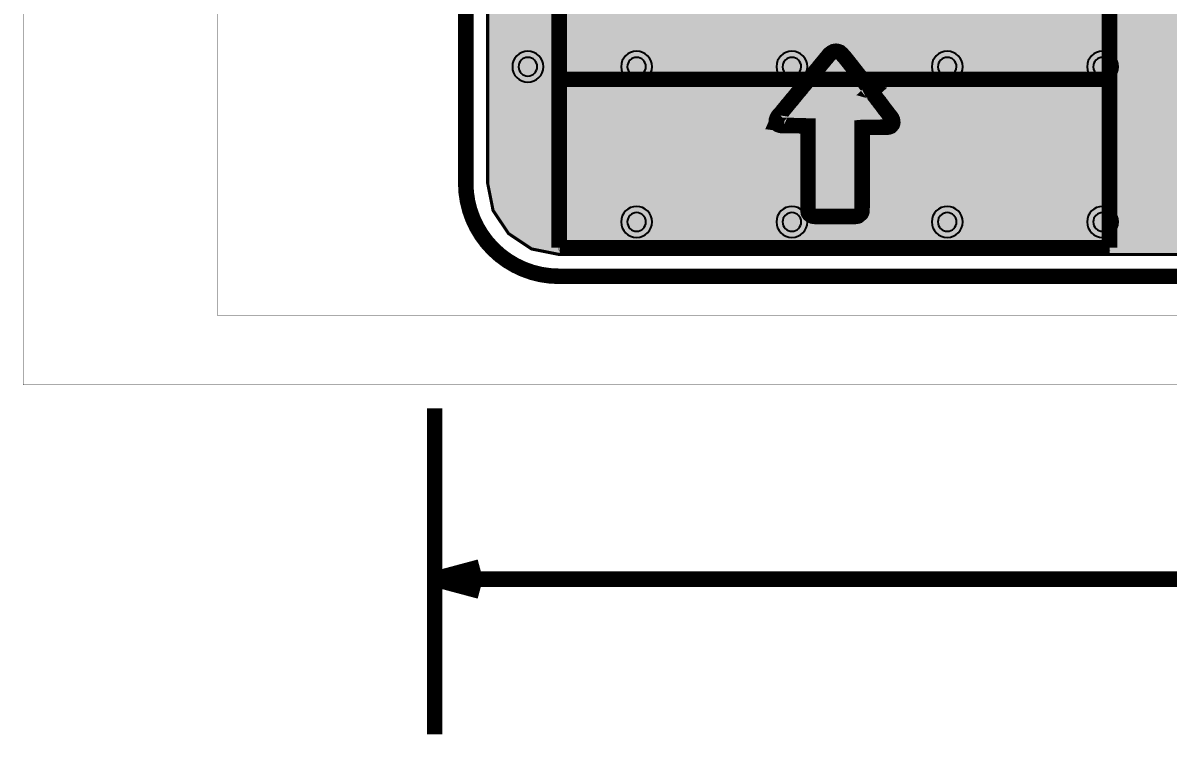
# Model space of a CAD drawing. Header units: millimetres. Extents: x -6.9 to 44.7, y -29.1 to 3.4.
# Drawn here: x -6.86 to 11.87, y -29.08 to -17.32 of the extents above; entities that cross this region are included whole.
import ezdxf

# ---------------------------------------------------------------- set-up
doc = ezdxf.new("R2010")
doc.units = ezdxf.units.MM
doc.header["$MEASUREMENT"] = 0
for name, color, linetype, true_color in [('Board-Outline-Layer', 7, 'Continuous', 0xff00ff), ('Bottom-Layer', 7, 'Continuous', 0x0000ff), ('Bottom-Silkscreen-Layer', 7, 'Continuous', 0x66cc33), ('Document-Layer', 7, 'Continuous', 0xffffff), ('Hole-Layer', 7, 'Continuous', 0x222222), ('Multi-Layer', 7, 'Continuous', 0xc0c0c0), ('Top-Layer', 7, 'Continuous', 0xff0000), ('Top-Silkscreen-Layer', 7, 'Continuous', 0xffcc00)]:
    doc.layers.add(name, color=color, linetype=linetype, true_color=true_color)

msp = doc.modelspace()

# ---------------------------------------------------------------- hatches: boundary and pattern name
at = {"layer": 'Bottom-Layer'}
msp.add_hatch(color=256, dxfattribs=at).paths.add_polyline_path([(33.85706883413767, -21.104902209804422), (27.14205568331708, -21.104902209804422), (27.637743444729164, -20.797318049069982), (28.030156980905986, -20.365663106582765), (28.289247742603678, -19.8429907905459), (28.395176196284865, -19.269324044560786), (28.339831010246325, -18.68859064348005), (28.127450169151615, -18.145259481954835), (27.77429645594207, -17.680935427446837), (27.30741215067107, -17.331173482346966), (30.522692298086326, -17.331173482346966), (30.310368301304724, -17.49529784188914), (30.170637767562567, -17.724412797630958), (30.121920243840492, -17.988315976631956), (30.121920243840492, -18.750317500635006), (30.220946424939623, -19.119888239776483), (30.491490982981972, -19.39043279781883), (30.86106172212345, -19.48945897891796), (33.90906781813564, -19.48945897891796), (34.27863855727712, -19.39043279781883), (34.549183115319465, -19.119888239776483), (34.6482092964186, -18.750317500635006), (34.6482092964186, -17.988315976631956), (34.549183115319465, -17.61874523749048), (34.27863855727712, -17.348200679448134), (33.90906781813564, -17.249174498349), (31.343120372601476, -17.249174498349), (31.355985355900508, -17.23802487939134), (31.368305959226074, -17.22627649516714), (31.772128809485924, -16.82245364490729), (33.90906781813564, -16.82245364490729), (34.27863855727712, -16.72342746380816), (34.549183115319465, -16.452882905765815), (34.6482092964186, -16.083312166624335), (34.6482092964186, -15.321310642621288), (34.549183115319465, -14.95173990347981), (34.27863855727712, -14.681195345437464), (33.90906781813564, -14.582169164338332), (32.48920497840996, -14.582169164338332), (32.48920497840996, -12.909024638049276), (32.46194313965987, -12.771970119473005), (32.38430799123014, -12.655780908947667), (28.010982981965963, -8.282455899683496), (28.010982981965963, -7.288561775299467), (28.283785881731113, -7.251484415515106), (28.51274960051607, -7.098606136452922), (28.47698971592438, -7.407024578447603), (28.597148683825353, -7.69331556178695), (28.8423140744664, -7.8838270730933795), (29.14941395864949, -7.9295475919352745), (29.439442967381574, -7.818714930673695), (29.63778743249238, -7.579842207516894), (29.693420706103186, -7.274382482551747), (29.592030417756398, -6.98091917285632), (29.568199136398277, -6.912929700445635), (29.568199136398277, -5.697093159600086), (29.592030417756398, -5.629103687189402), (29.693869122500146, -5.329343676585684), (29.632331511160267, -5.018795277569352), (29.423877321624925, -4.780522248029314), (29.124262720679514, -4.678256532164476), (28.81362695474019, -4.739351594651651), (28.575057150114304, -4.9474660681074685), (28.329770719149618, -4.7361098363670715), (28.010982981965963, -4.679441780707648), (28.010982981965963, -3.4525857251714513), (27.98372114321588, -3.315531206595181), (27.906085994786142, -3.1993419960698426), (25.932502047618247, -1.2257580489019486), (25.816312837092912, -1.148122900472209), (25.679258318516638, -1.1208610617221235), (8.255016510033022, -1.1208610617221235), (8.075946151892305, -1.1688428195742806), (7.944857551603745, -1.29993141986284), (7.8968757937515885, -1.4790017780035565), (7.8968757937515885, -3.2570053340106684), (7.924137632501674, -3.3940598525869388), (8.001772780931413, -3.510249063112277), (8.340113017306493, -3.8488773177546367), (7.305003810007622, -3.8488773177546367), (6.82473630043652, -3.9249442184641143), (6.391480720922738, -4.145698962361843), (6.04764714625821, -4.48953253702637), (5.826892402360481, -4.9227881165401515), (5.750825501651003, -5.403055626111254), (5.750825501651003, -6.08020829660275), (5.745516950541953, -6.329683021845352), (5.720868864337282, -6.474052959414022), (5.712603590024323, -6.486668495327823), (5.703707886772856, -6.487879095758192), (5.012966725933455, -6.487879095758191), (4.5755508623966135, -6.587716412205208), (4.224770575186761, -6.867454356599592), (4.030102202223709, -7.271687398293293), (4.030102202223709, -7.720352225785957), (4.224770575186761, -8.124585267479656), (4.575550862396614, -8.40432321187404), (5.012966725933455, -8.504160528321057), (7.712966725933455, -8.504160528321057), (8.150382589470295, -8.40432321187404), (8.501162876680148, -8.124585267479656), (8.6958312496432, -7.720352225785957), (8.6958312496432, -7.271687398293292), (8.501162876680148, -6.867454356599591), (8.150382589470295, -6.587716412205207), (7.712966725933455, -6.487879095758192), (7.022225565094046, -6.487879095758192), (7.013329861842582, -6.486668495327824), (7.005064587529623, -6.474052959414022), (6.980416501324953, -6.329683021845353), (6.975107950215901, -6.0802082966027475), (6.975107950215901, -5.403055626111255), (7.071732210463529, -5.169784026567162), (7.305003810007621, -5.073159766319534), (9.563354159646456, -5.073159766319534), (9.779776336938523, -5.289766176918206), (9.702141188508785, -5.405955387443543), (9.674879349758701, -5.543009906019813), (9.674879349758701, -7.575013970027941), (9.702141188508786, -7.712068488604212), (9.779776336938525, -7.828257699129549), (10.182880365760735, -8.231361727951757), (10.182880365760735, -8.410394259479164), (10.161940188411952, -8.527444850724692), (10.15492760985522, -8.646146812293624), (10.15492760985522, -11.346146812293625), (10.161940188411952, -11.464848773862558), (10.182880365760735, -11.581899365108088), (10.182880365760735, -14.179027178054357), (10.21014220451082, -14.316081696630627), (10.287777352940557, -14.432270907155964), (12.06578090894767, -16.210274463163078), (12.181970119473009, -16.287909611592816), (12.319024638049278, -16.3151714503429), (22.2250444500889, -16.3151714503429), (22.362098968665176, -16.287909611592816), (22.478288179190514, -16.210274463163078), (23.181303479623363, -15.50725916273023), (23.527474782312176, -15.416665634478994), (23.816266991536345, -15.205381896208154), (24.007401123044147, -14.902876521150064), (24.074218948437903, -14.551341122682247), (24.074218948437903, -13.751341122682248), (24.001762511720486, -13.385831903743158), (23.795351790703585, -13.075603699673104), (23.795351790703585, -11.942222504445011), (23.7680899519535, -11.80516798586874), (23.69045480352376, -11.688978775343402), (23.13325388912193, -11.131777860941572), (23.017064678596594, -11.054142712511833), (22.880010160020323, -11.026880873761748), (20.96409956819914, -11.026880873761748), (20.827045049622864, -11.054142712511833), (20.710855839097526, -11.131777860941572), (20.377142423761693, -11.46549127627741), (20.1405160336992, -11.314987799841619), (19.861605029025775, -11.28579882306401), (19.59894558890914, -11.38405035440516), (19.53095611649848, -11.407881635763273), (17.807118559650878, -11.407881635763273), (17.73912908724023, -11.384050354405167), (17.49579820735653, -11.288577636598708), (17.234823724652053, -11.303317932642438), (17.003791086488846, -11.425583533093574), (15.21717043434087, -9.638960965173144), (15.21717043434087, -8.908694671588348), (15.306055372110746, -8.591016002032003), (15.21717043434087, -8.27333733247566), (15.21717043434087, -6.790152400304802), (18.923037846075694, -6.790152400304802), (19.3232451567882, -6.730582739039529), (19.688754159825216, -6.5570384945660045), (19.98787491973063, -6.284566097643662), (20.19467341710622, -5.9367891323710955), (20.24279271691578, -5.85893981443827), (21.612903225806456, -7.229050323328949), (21.612903225806456, -8.083014986029971), (21.640165064556538, -8.22006950460624), (21.717800212986276, -8.33625871513158), (24.660909321818647, -11.279367823963948), (24.660909321818647, -16.211031242062486), (24.688171160568732, -16.348085760638757), (24.76580630899847, -16.464274971164095), (25.516917236107428, -17.21538589827305), (24.982000251405598, -17.52298649304219), (24.559062383113517, -17.972294701279452), (24.2843379944775, -18.524816933151975), (24.181363552758462, -19.13321694200921), (24.258961189068483, -19.745371263454324), (24.51048287978066, -20.308834789803733), (24.914380002771395, -20.775333900697465), (25.43604947289324, -21.104902209804422), (1.905003810007621, -21.104902209804422), (1.4588476112380588, -21.01615622408606), (1.0806146493151505, -20.763429038772227), (0.8278874640013194, -20.38519607684932), (0.7391414782829567, -19.939039878079758), (0.7391414782829567, -1.733002286004571), (0.8278874640013194, -1.28684608723501), (1.0806146493151507, -0.9086131253121009), (1.4588476112380593, -0.6558859399982702), (1.9050038100076203, -0.5671399542799077), (33.85706883413767, -0.5671399542799075), (34.30322503290723, -0.6558859399982702), (34.68145799483014, -0.9086131253121016), (34.93418518014396, -1.2868460872350105), (35.022931165862325, -1.7330022860045715), (35.02293116586233, -19.939039878079758), (34.93418518014397, -20.38519607684932), (34.68145799483015, -20.763429038772227), (34.30322503290723, -21.01615622408606)])
at = {"layer": 'Bottom-Silkscreen-Layer'}
msp.add_hatch(color=256, dxfattribs=at).paths.add_polyline_path([(6.434411897324971, -17.781182407939465), (6.451401771559163, -17.78346561533988), (6.468577795719749, -17.78667105771705), (6.476703387744796, -17.789722720403237), (6.484981002209732, -17.793257437450148), (6.494214629510924, -17.79690870798043), (6.50089401389355, -17.79910313383014), (6.515418288031269, -17.813824326265486), (6.523551562434233, -17.82047186333967), (6.531673904222472, -17.82712205942868), (6.536804993979234, -17.833688644273604), (6.549732072200903, -17.848380292099733), (6.558537406933356, -17.8576939347098), (6.566930700281121, -17.86552739239802), (6.570936469411433, -17.871536913636128), (6.577102020902003, -17.879147161801697), (6.581501659638476, -17.883538820238993), (6.587808891906354, -17.89202417972962), (6.602674884123236, -17.9103247015718), (6.608584405595999, -17.918062877895284), (6.624993964821566, -17.937861459147893), (6.630534141202282, -17.944765886599228), (6.633858247030711, -17.949691859294248), (6.639767768503473, -17.956771486278253), (6.645677289976236, -17.963646369120372), (6.650320548735422, -17.969371818940843), (6.657015445611915, -17.978924477439488), (6.661103209352661, -17.984615655513263), (6.663953223820938, -17.98861377975577), (6.676688094856705, -18.00438705572539), (6.696813708922382, -18.027284127869798), (6.707712343898525, -18.04207844321296), (6.717330237833483, -18.054853236792987), (6.723609104398293, -18.064137925686023), (6.728410590594913, -18.07177624123035), (6.734689457159724, -18.078959569792712), (6.746877845197297, -18.09285942209178), (6.757958197958726, -18.10591385539806), (6.769276408959434, -18.122790622521997), (6.773507035381786, -18.12754538420659), (6.775686762377013, -18.130591876586166), (6.778624090025051, -18.134374029735284), (6.782450800654738, -18.13948938337539), (6.785422994479465, -18.14383214548443), (6.787505805322539, -18.146565169560198), (6.790091220966873, -18.150899216009517), (6.800802228636256, -18.16383295958714), (6.805975571471548, -18.16836111411903), (6.812041399787265, -18.17511412544812), (6.824441644169637, -18.191806091041396), (6.8323224342676765, -18.20185628075928), (6.838599971190155, -18.20882688813527), (6.840691498577403, -18.212121407509237), (6.850980714151667, -18.22761548692174), (6.864511745467851, -18.245047840422032), (6.871529302216757, -18.25320747059602), (6.876148627413979, -18.25917341353553), (6.885012909623123, -18.27078547901976), (6.893877191832267, -18.282208606728034), (6.8972142986079366, -18.285167203895185), (6.903206257905244, -18.29310613583831), (6.908733581076756, -18.30212374146401), (6.911605756250554, -18.306772881170648), (6.918253967907413, -18.31592978962881), (6.924902179564271, -18.3238436086541), (6.929703665760891, -18.329789461259345), (6.948404937413596, -18.351536214043826), (6.958881928032656, -18.36779933963429), (6.961736670118111, -18.370686734293223), (6.965505762913439, -18.375095085434726), (6.970979752653658, -18.382852170308116), (6.976969052666305, -18.39182191366688), (6.98119805397025, -18.39741352640759), (6.983997394291897, -18.40077141896833), (6.989537570672613, -18.408717589340714), (7.0077527841841825, -18.431114471251053), (7.016986411485375, -18.437676033512407), (7.020931903496664, -18.438783956358108), (7.0194545231284735, -18.440170041699595), (7.027587945269474, -18.456543516405493), (7.029796185705808, -18.45980169591012), (7.042054453834797, -18.47635376777874), (7.047524750124096, -18.48360563983449), (7.052570004081467, -18.489250728317888), (7.0586079099082255, -18.497794881580855), (7.062921269631195, -18.504489394583697), (7.068283273939507, -18.51071754593002), (7.078351621148725, -18.524112185411454), (7.095128161657751, -18.54653063488652), (7.102837280157008, -18.55740526692465), (7.107520871400245, -18.56476837443411), (7.1193905884924, -18.578268045001316), (7.13026144871762, -18.590959375060297), (7.13395150166325, -18.596756470558123), (7.137670511264096, -18.601814950825485), (7.146154811242542, -18.61005154470649), (7.148388905835319, -18.61491251926122), (7.153741307171237, -18.624658104058067), (7.160163184155689, -18.632797939343885), (7.172134249541101, -18.64772092146019), (7.177472468025484, -18.653751271647796), (7.1836569299847675, -18.661522685656653), (7.18998720938639, -18.669988102536056), (7.19605288996407, -18.678456030707242), (7.201172308415925, -18.685025274566996), (7.210036590625069, -18.697828874141013), (7.218900872834213, -18.710155032830052), (7.228291693406581, -18.722321059737133), (7.231177017265656, -18.72713491064016), (7.235775806875761, -18.731400856765234), (7.240963037086515, -18.737445831534405), (7.248358507733604, -18.74769160656532), (7.2551312625555, -18.756406084500433), (7.257233131605325, -18.759251821260367), (7.260237680060114, -18.76361157151971), (7.265594070323026, -18.770297221139785), (7.271723573732612, -18.777549979533813), (7.286116656493636, -18.797053705586414), (7.289815130507366, -18.802630693745563), (7.294858759346331, -18.809808408832172), (7.3016214679817235, -18.819041099212985), (7.305184613953726, -18.824249961541266), (7.313453216398416, -18.83203023893289), (7.320705528887826, -18.84022428857662), (7.330982038990924, -18.853220371279694), (7.338503530183419, -18.86396604109859), (7.343000823762229, -18.87223114552749), (7.3459555844986095, -18.878168873365194), (7.348910345234991, -18.882182360804492), (7.352743408600262, -18.891924695694325), (7.359272986613554, -18.906236252122852), (7.364263577497303, -18.947167944626475), (7.362837314489851, -18.958914142636555), (7.357540167179703, -18.974641919907977), (7.3548198667077544, -18.97926520808155), (7.331644791824094, -19.00507729909451), (7.327951340903618, -19.00931901864002), (7.321443037167628, -19.01210758658112), (7.306796140459348, -19.016846985068916), (7.294357631925441, -19.021260654240084), (7.280195611454002, -19.023037319315442), (7.069685455646956, -19.026587547282194), (6.875059059392439, -19.02754626985134), (6.864366518977658, -19.02845136895475), (6.864334607561706, -19.045637024968066), (6.863946795215055, -19.728738230157177), (6.861967844211865, -20.395707783266854), (6.859371495952805, -20.405238726477723), (6.853962510948786, -20.421488261547946), (6.847442535907887, -20.43369254872396), (6.797036090601663, -20.475793616860454), (6.7899451080484585, -20.47799188350936), (6.742815049184771, -20.484848153247675), (6.709204645808434, -20.484987603803184), (6.6897013043538385, -20.48406832328735), (6.678620951592409, -20.484301430254085), (6.664517139907477, -20.48476808735669), (6.653008790053382, -20.484833971835247), (6.6439249691215245, -20.48450986747212), (6.634011303636854, -20.483887658001976), (6.6231472393613275, -20.484913890003185), (6.6116975415078505, -20.484876368349475), (6.60061718874642, -20.48468536245088), (6.577717793039465, -20.48466630617793), (6.553341016964319, -20.48468536245088), (6.5304416212573635, -20.48466630617793), (6.506064845182218, -20.48468536245088), (6.483165449475263, -20.48466630617793), (6.458788673400117, -20.48468536245088), (6.435889277693161, -20.48466630617793), (6.411512501618016, -20.48468536245088), (6.38861310591106, -20.48466630617793), (6.364236329835913, -20.48468536245088), (6.341336934128958, -20.48466630617793), (6.316960158053813, -20.48468536245088), (6.294060762346858, -20.48466630617793), (6.269683986271712, -20.48468536245088), (6.246784590564756, -20.48466630617793), (6.2224078144896104, -20.48468536245088), (6.1995084187826555, -20.48466630617793), (6.175131642707509, -20.48468536245088), (6.152232247000554, -20.48466630617793), (6.127855470925408, -20.48468536245088), (6.104956075218452, -20.484689646419216), (6.086488820616069, -20.4833688546641), (6.065066805277305, -20.48078119006569), (6.052509072147684, -20.478046245590324), (6.027689525176191, -20.467003947894877), (6.019827202332754, -20.46182477789886), (6.014729649110349, -20.458022829861562), (6.01040373165425, -20.455134105695215), (6.004494210181487, -20.449942083794188), (5.998577597282957, -20.444201566223015), (5.993236424037838, -20.436748199932392), (5.986353308902437, -20.426407586705885), (5.983434153032929, -20.420965617410868), (5.977541769172437, -20.372387484595386), (5.977587124749741, -19.80365375713753), (5.978018372079216, -19.251169564749894), (5.978150006670022, -19.223840801222696), (5.978040828260813, -19.136684204027855), (5.978179258801312, -19.04214145452837), (5.977906091171233, -19.00415092787246), (5.757544763069093, -18.997784212308897), (5.538892468576875, -18.99603487599707), (5.52641200244051, -18.99293283975216), (5.511342131732818, -18.989112721780195), (5.503961730365485, -18.98674531224351), (5.4977527438920895, -18.983790851321654), (5.492133527661677, -18.980836390399794), (5.471927248627896, -18.957572374208894), (5.467464378011666, -18.953376153361578), (5.4630377032144555, -18.95277447739484), (5.463685829981981, -18.9512917811812), (5.462822892108921, -18.931472518702144), (5.4614978296566905, -18.919865918970622), (5.4629418212285605, -18.90224713898616), (5.467010969976668, -18.889671180626173), (5.471862687105806, -18.88036536733755), (5.475208953639759, -18.87415966989423), (5.4787099018982595, -18.864783244989574), (5.48850138802648, -18.84707006997866), (5.500556073140731, -18.831333577047516), (5.509621131341913, -18.82203411584987), (5.520852767853046, -18.810371381360834), (5.531817146255572, -18.797775480389628), (5.537933944193993, -18.790234366609628), (5.559846449814996, -18.765160743104087), (5.5612800997242875, -18.762482672001468), (5.565844909585924, -18.75546582731205), (5.572862466334829, -18.746449255747677), (5.598677176722335, -18.715837052074974), (5.6148487299705865, -18.696838834286098), (5.623619641740461, -18.686867528674824), (5.624807455556487, -18.684552265373405), (5.639581259238393, -18.664815432354068), (5.66579397589709, -18.635104191539483), (5.681662961645936, -18.61596046655021), (5.691276718915864, -18.603260716277596), (5.699589347295524, -18.59408637649999), (5.703581376788413, -18.588114672361684), (5.708710693688734, -18.58231270200334), (5.714883041128998, -18.57401879158045), (5.721001020971713, -18.567211861339533), (5.726149839292894, -18.56347978630304), (5.729871360440366, -18.558257481177563), (5.7326562224344055, -18.554676822263314), (5.734648617598948, -18.551405052238447), (5.743696094973747, -18.540889239479277), (5.75352274275473, -18.52982389698864), (5.756294308325456, -18.52646378858221), (5.764789245442552, -18.515774401243874), (5.78584191568927, -18.48984487040927), (5.791382092069984, -18.482665973538293), (5.80948000158032, -18.460098766955813), (5.828957488878473, -18.436512862247472), (5.852670330216153, -18.41027134033952), (5.869184192495715, -18.390316615827192), (5.874484737780708, -18.383151309476453), (5.876697558096184, -18.379606251816316), (5.89077566336271, -18.359123269691157), (5.896315839743425, -18.35478080302821), (5.912157937169571, -18.338059883717904), (5.927647236163793, -18.319304374893758), (5.9342954478206495, -18.311505927567463), (5.941705544533384, -18.299692220125323), (5.95243546267148, -18.285803594777754), (5.980856124290437, -18.256655178768785), (5.987033051609842, -18.24787629358557), (6.004494210181487, -18.224803874185454), (6.009647460643773, -18.217969024288823), (6.017882969768215, -18.207356896103597), (6.0262078604049325, -18.19988270086348), (6.033354540198018, -18.19284872030072), (6.0398399445383015, -18.183870556728326), (6.046784961911129, -18.174641854869762), (6.053783608191322, -18.16471043448093), (6.061633521039667, -18.155473755577876), (6.069176729723575, -18.14693979520509), (6.08410802215273, -18.1299516449044), (6.1138304036141005, -18.093759498611625), (6.120607442839065, -18.08489611584605), (6.125733509502576, -18.07714065592617), (6.130618615428035, -18.07233965692815), (6.1353259924952015, -18.068277273160593), (6.155494450591555, -18.044270800940026), (6.164918216746133, -18.031730887003288), (6.167934879719942, -18.027006703989237), (6.169960811418842, -18.02452702493752), (6.172915572155223, -18.020979455985596), (6.175870332891605, -18.01619234295391), (6.178218924462916, -18.013250438490967), (6.186162798702679, -18.00492624484363), (6.189897764011501, -18.00083490735904), (6.195651274117383, -17.99347194757263), (6.20055972265266, -17.986484056600247), (6.206206270419885, -17.979641525105222), (6.211578320914699, -17.974024208554493), (6.2197347901894435, -17.96553205380375), (6.230228918420774, -17.95268398959286), (6.2413120782049045, -17.939019607829263), (6.243623292052902, -17.936434454522633), (6.245897128177584, -17.9328080014641), (6.2554934523591665, -17.919882234930967), (6.300286000004302, -17.868410059919476), (6.302605339444325, -17.86552739239802), (6.307240177135412, -17.8595107804537), (6.3145297196101025, -17.849346105375087), (6.3385578339183555, -17.82523194305392), (6.353317897962837, -17.813824326265486), (6.360847957961468, -17.807863405909544), (6.371220793264572, -17.801037714841772), (6.376819030693757, -17.79828341864737), (6.386824441499292, -17.793058306784015), (6.398311369338048, -17.787001366448113), (6.411607792651763, -17.78427055821804), (6.426085824783959, -17.782054712526644)])
at = {"layer": 'Document-Layer'}
msp.add_hatch(color=256, dxfattribs=at).paths.add_polyline_path([(1.9050038100076194, -21.037040894081787), (1.9050038100076194, -18.243035306070613), (10.922021844043691, -18.243035306070613), (10.922021844043691, -21.037040894081787)])
msp.add_hatch(color=256, dxfattribs=at).paths.add_polyline_path([(1.9050038100076194, -21.037040894081787), (1.9050038100076194, -18.243035306070613), (10.922021844043691, -18.243035306070613), (10.922021844043691, -21.037040894081787)])
at = {"layer": 'Top-Layer'}
msp.add_hatch(color=256, dxfattribs=at).paths.add_polyline_path([(1.9050038100076203, -0.5671399542799077), (6.374386303544308, -0.5671399542799077), (6.2237692249243, -0.7177570328999157), (6.146134076494561, -0.8339462434252537), (6.118872237744476, -0.9710007620015241), (6.118872237744476, -2.423724956188324), (6.045722396974021, -2.399175391036844), (5.969011938023876, -2.3908636017272036), (4.953009906019813, -2.3908636017272036), (4.815955387443542, -2.4181254404772887), (4.699766176918204, -2.495760588907028), (4.473152146304293, -2.7223746195209397), (4.473152146304293, -2.3544018288036574), (4.425170388452136, -2.1753314706629414), (4.294081788163576, -2.044242870374382), (4.11501143002286, -1.996261112522225), (3.251003302006604, -1.996261112522225), (3.071932943865888, -2.044242870374382), (2.9408443435773286, -2.1753314706629414), (2.8928625857251715, -2.3544018288036574), (2.8928625857251715, -3.153972608566716), (2.771046766963144, -3.1857720054122862), (2.6677621129100757, -3.257762112910076), (2.159761096908044, -3.7657631289121083), (2.082125948478305, -3.881952339437446), (2.0548641097282196, -4.019006858013716), (2.0548641097282196, -8.337015494030988), (2.082125948478305, -8.474070012607259), (2.159761096908044, -8.590259223132595), (3.175763128912108, -9.606261255136658), (3.291952339437446, -9.683896403566397), (3.4290068580137163, -9.711158242316483), (7.747015494030989, -9.711158242316483), (7.88407001260726, -9.683896403566397), (8.000259223132598, -9.606261255136658), (8.38125998513412, -9.225260493135135), (8.458895133563859, -9.109071282609799), (8.486156972313944, -8.972016764033528), (8.486156972313944, -8.142954543466617), (8.658204825085425, -7.846551750293485), (8.721015439841093, -7.509639438084317), (8.66733005492064, -7.171153162306326), (12.79355031435807, -7.171153162306326), (12.793491719330433, -7.174893115793682), (12.793472186944378, -7.178633477266955), (12.793472186944378, -7.985110490220982), (12.841453944796534, -8.164180848361696), (12.972542545085092, -8.295269448650258), (13.151612903225809, -8.343251206502414), (13.976003593323224, -8.343251206502414), (13.907059507030272, -8.398475187549211), (13.84234881099361, -8.45860422326306), (13.700678713707749, -8.60027432054864), (13.157023114046229, -8.60027432054864), (12.977952755905514, -8.648256078400797), (12.846864155616954, -8.779344678689357), (12.798882397764798, -8.958415036830072), (12.798882397764798, -9.764892049784098), (12.878413640026476, -9.989928788218103), (13.08168483458809, -10.1150190500381), (12.878413640026476, -10.240109311858097), (12.798882397764798, -10.4651460502921), (12.798882397764798, -11.271623063246127), (12.846864155616954, -11.450693421386843), (12.977952755905514, -11.581782021675401), (13.157023114046229, -11.629763779527558), (14.021031242062486, -11.62976377952756), (14.062662145425362, -11.627335925740258), (14.103728612845586, -11.620085281462307), (14.045167839780996, -11.937090470167487), (14.146059755795006, -12.243264399643774), (14.381606551458615, -12.46335383796496), (14.693914147828298, -12.543263906527814), (15.113417728425572, -12.543263906527814), (14.98484662076701, -12.674060686517777), (14.937884175768355, -12.851353822707647), (14.937884175768355, -12.911880686026517), (14.560443068010619, -12.796929007458436), (14.168681998626399, -12.8438218933361), (13.829033904320836, -13.04460747614922), (13.599094656951468, -13.365237513341954), (13.517856235712474, -13.751341122682247), (13.517856235712474, -14.551341122682246), (13.606515314141044, -14.953877224955074), (13.856084871401524, -15.281918048496307), (14.220378357701078, -15.474754771297023), (14.631977857854555, -15.49670009640767), (15.014710776865899, -15.34369271578223), (15.297746708914316, -15.044048915595596), (15.549609468309665, -15.293365773053983), (15.890733608535294, -15.389428595927827), (16.235686110244963, -15.308178878713509), (16.49807515803504, -15.069965250675597), (16.52158560739811, -15.093475700038665), (16.577561380316556, -15.17057472176496), (16.634258369595784, -15.27840806943363), (16.711187252934124, -15.372877780828754), (16.712184261753848, -15.37387873037108), (16.713185211296167, -15.374875739190808), (16.923596361823314, -15.511714361944227), (17.171235810100665, -15.55260891659514), (17.414470240696573, -15.49068418231318), (17.61240691280063, -15.336350988282932), (17.731768576109932, -15.115555937896282), (17.752488065180636, -14.865419247832916), (17.99312432638672, -15.03666735992812), (18.28222003248127, -15.0971272542475), (18.78882143764288, -15.097127254254511), (19.11412064179264, -15.022051912629006), (19.373618537912602, -14.812012104378367), (19.51482406815697, -14.509494538989081), (19.696101092202184, -14.50949453898908), (19.746507594104102, -14.505929565285435), (19.795910591821183, -14.495305616487505), (19.84531358953827, -14.505929565285435), (19.895720091440186, -14.509494538989081), (20.0128806188712, -14.509494538989081), (19.85541966604855, -14.783862544738286), (19.85595686473384, -15.10020328770413), (20.014348750840167, -15.37403492330946), (20.288295244463622, -15.532228073837619), (20.604636293946704, -15.532535733636431), (20.87888997285388, -15.37487573919113), (20.879890922396086, -15.373878730371523), (20.880887931215696, -15.372877780829313), (20.95781681455437, -15.27840806943396), (21.014513803833818, -15.17057472176496), (21.070489576752266, -15.093475700038665), (21.094000026115335, -15.069965250675596), (21.356389073905408, -15.308178878713509), (21.70134157561508, -15.389428595927827), (22.04246571584071, -15.293365773053981), (22.29432847523606, -15.044048915595592), (22.577364407284474, -15.343692715782227), (22.96009732629582, -15.496700096407668), (23.371696826449295, -15.474754771297023), (23.735990312748847, -15.281918048496307), (23.98555987000933, -14.953877224955075), (24.074218948437903, -14.551341122682247), (24.074218948437903, -13.751341122682248), (23.992980527198906, -13.365237513341954), (23.76304127982954, -13.04460747614922), (23.423393185523974, -12.8438218933361), (23.03163211613975, -12.796929007458438), (22.654191008382018, -12.91188068602652), (22.654191008382014, -12.851353822707647), (22.60722856338336, -12.674060686517775), (22.478657455724797, -12.543263906527814), (22.978409956819917, -12.543263906527814), (23.227246529554137, -12.493767234754607), (23.43819998979872, -12.352812639024018), (24.161248849295184, -11.629763779527558), (24.435052070104142, -11.629763779527558), (24.61412242824486, -11.581782021675401), (24.74521102853342, -11.450693421386843), (24.793192786385575, -11.271623063246127), (24.793192786385575, -10.4651460502921), (24.713661544123894, -10.240109311858097), (24.510390349562282, -10.1150190500381), (24.713661544123894, -9.989928788218103), (24.793192786385575, -9.764892049784098), (24.793192786385575, -8.958415036830072), (24.74521102853342, -8.779344678689357), (24.61412242824486, -8.648256078400797), (24.435052070104142, -8.60027432054864), (23.92776172317313, -8.60027432054864), (23.86579479736973, -8.538307394745244), (23.739077744367584, -8.425387514887225), (23.600238169236295, -8.327757175514352), (24.435052070104142, -8.32775717551435), (24.657461788424033, -8.250327502577216), (24.78370197915513, -8.051518923037847), (26.53441706883414, -8.051518923037847), (26.740665481330968, -8.106783018606572), (26.891649798259067, -8.257767335534671), (26.94691389382779, -8.464015748031496), (26.94691389382779, -9.87752856769955), (26.946354222741903, -9.889013013823202), (26.944680514010184, -9.90038862077724), (26.882143764287534, -9.90038862077724), (26.703073406146817, -9.9483703786294), (26.571984805858257, -10.079458978917959), (26.524003048006097, -10.258529337058675), (26.524003048006097, -11.759672339344679), (26.558511141973632, -11.913056492479244), (26.655385475991867, -12.03688246063861), (26.46552596526203, -12.092016359508513), (26.333847608866208, -12.239485648094515), (26.052853403230912, -12.224703087525677), (25.794932519050413, -12.337189020873518), (25.614582669516267, -12.553175593304758), (25.549911099822204, -12.827025654051308), (25.614582669516267, -13.100875714797859), (25.794932519050413, -13.316862287229096), (26.052853403230912, -13.429348220576937), (26.333847608866208, -13.4145656600081), (26.343889860773867, -13.433872286572937), (26.35508618598047, -13.452533341059727), (26.281290091454615, -13.566831740133301), (26.25544831089663, -13.700406400812803), (26.25544831089663, -14.500406400812803), (26.303430068748785, -14.67947675895352), (26.434518669037345, -14.810565359242078), (26.61358902717806, -14.858547117094236), (27.38904975287121, -14.858547117094236), (27.305811389008632, -14.941785480956813), (27.228176240578893, -15.05797469148215), (27.200914401828808, -15.19502921005842), (27.200914401828808, -16.719032258064516), (27.228176240578893, -16.85608677664079), (27.305811389008632, -16.972275987166125), (27.559811897009645, -17.22627649516714), (27.676001107534983, -17.30391164359688), (27.813055626111257, -17.331173482346966), (28.510056866142147, -17.331173482346966), (28.453527504649884, -17.435150736426053), (28.433972567945137, -17.551874523749046), (28.433972567945137, -18.151874523749047), (28.481954325797293, -18.330944881889764), (28.613042926085853, -18.46203348217832), (28.79211328422657, -18.51001524003048), (30.492113284226573, -18.51001524003048), (30.67118364236729, -18.46203348217832), (30.802272242655846, -18.330944881889764), (30.850254000508002, -18.151874523749047), (30.850254000508002, -17.551874523749046), (30.823887543935605, -17.417001942202244), (30.748670391461975, -17.301988102778278), (30.80808426333078, -17.26943537459919), (30.86030494322404, -17.22627649516714), (31.368305959226074, -16.71827547916511), (31.445941107655813, -16.602086268639773), (31.473202946405895, -16.4650317500635), (31.473202946405895, -15.972617475234951), (34.404514859029725, -15.972617475234951), (34.583585217170445, -15.924635717382795), (34.714673817459, -15.793547117094239), (34.76265557531116, -15.614476758953522), (34.76265557531116, -13.81447421894844), (34.714673817459, -13.635403860807724), (34.583585217170445, -13.504315260519164), (34.404514859029725, -13.456333502667007), (30.904507239014485, -13.456333502667007), (30.72543688087377, -13.504315260519164), (30.59434828058521, -13.635403860807724), (30.54636652273305, -13.814474218948439), (30.54636652273305, -14.582887985775972), (29.35934092230055, -14.582887985775972), (29.36782116207753, -14.538575467856498), (29.370662941325882, -14.493548387096777), (29.370662941325882, -13.693548387096774), (29.345521710273776, -13.561729892584134), (29.273627811246314, -13.448418532707807), (29.313990985176204, -13.357521834083695), (29.327800355600715, -13.259029718059438), (29.32780035560071, -12.39502159004318), (29.279818597748555, -12.215951231902464), (29.148729997459995, -12.084862631613905), (28.96965963931928, -12.03688087376175), (28.20872619215751, -12.036880873761747), (28.305599122940265, -11.913055360076648), (28.340106680213363, -11.759672339344679), (28.340106680213363, -10.258529337058675), (28.292124922361207, -10.079458978917957), (28.16103632207265, -9.948370378629397), (27.981965963931934, -9.90038862077724), (27.919429214209284, -9.90038862077724), (27.917755505477565, -9.8890130138232), (27.91719583439167, -9.877528567699548), (27.91719583439167, -8.464015748031496), (27.8495178244122, -8.036713610013408), (27.653108589630996, -7.651238782453589), (27.34719403441205, -7.345324227234644), (26.961719206852234, -7.148914992453439), (26.53441706883414, -7.081236982473966), (24.78370197915513, -7.081236982473966), (24.685905805350686, -6.907528069044946), (24.510390349562282, -6.813012446024893), (24.689043488158244, -6.715379271860649), (24.78561846962215, -6.536151892303786), (27.471814195401528, -6.536151892303786), (27.46309957615046, -6.778760658182185), (27.549374417860797, -7.005678285433989), (27.717069531489784, -7.181215480166879), (27.93981005904559, -7.277763992604373), (28.18256367516, -7.2801388048305915), (28.407150423282896, -7.187966409628368), (28.475139895693548, -7.164135128270258), (28.491360551735692, -7.164135128270258), (28.47725281217511, -7.4088585051549165), (28.560290339223258, -7.639495294525274), (28.727157465312764, -7.819061220413148), (28.951095840840505, -7.918761588894596), (29.196195328906832, -7.922608725357455), (29.42315245528696, -7.829985713666976), (29.486918973837952, -7.807634637964589), (29.486918973837952, -9.87752856769955), (29.486359302752064, -9.889013013823202), (29.484685594020345, -9.90038862077724), (29.422148844297695, -9.90038862077724), (29.24307848615698, -9.9483703786294), (29.111989885868418, -10.079458978917959), (29.06400812801626, -10.258529337058675), (29.06400812801626, -11.759672339344679), (29.111989885868415, -11.938742697485397), (29.243078486156975, -12.069831297773955), (29.42214884429769, -12.117813055626112), (30.52197104394209, -12.117813055626112), (30.701041402082804, -12.069831297773954), (30.832130002371365, -11.938742697485395), (30.880111760223524, -11.759672339344679), (30.880111760223524, -10.258529337058675), (30.83213000237137, -10.079458978917957), (30.701041402082808, -9.948370378629397), (30.521971043942095, -9.90038862077724), (30.459434294219445, -9.90038862077724), (30.457760585487726, -9.8890130138232), (30.45720091440183, -9.877528567699548), (30.45720091440183, -7.78990347980696), (30.396814908029242, -7.455876874752974), (30.223301231309684, -7.164135128270258), (31.48904495808992, -7.164135128270258), (31.757984505969013, -7.236197262937253), (31.954861919181116, -7.433074676149354), (32.02692405384811, -7.702014224028449), (32.02692405384811, -9.87752856769955), (32.026364382762225, -9.889013013823202), (32.0246906740305, -9.90038862077724), (31.962153924307856, -9.90038862077724), (31.78308356616714, -9.9483703786294), (31.65199496587858, -10.079458978917959), (31.60401320802642, -10.258529337058675), (31.60401320802642, -11.759672339344679), (31.651994965878576, -11.938742697485397), (31.783083566167136, -12.069831297773955), (31.962153924307852, -12.117813055626112), (33.06197612395225, -12.117813055626112), (33.24104648209297, -12.069831297773954), (33.372135082381526, -11.938742697485395), (33.42011684023368, -11.759672339344679), (33.42011684023368, -10.258529337058675), (33.372135082381526, -10.079458978917957), (33.24104648209297, -9.948370378629397), (33.06197612395225, -9.90038862077724), (32.9994393742296, -9.90038862077724), (32.99776566549788, -9.8890130138232), (32.99720599441199, -9.877528567699548), (32.99720599441199, -7.702014224028448), (32.92637606698804, -7.245254993280154), (32.72053925942917, -6.831398638796347), (32.3990295895086, -6.4993182183554135), (32.77520828755497, -6.298926223761067), (33.032745325971234, -5.959305791211528), (33.1242062484125, -5.543009906019813), (33.1242062484125, -3.240495308348204), (33.12511129075687, -3.2259018031791404), (33.127812547076054, -3.2115319490023344), (33.33751511973465, -3.0882805404441624), (33.42011684023368, -2.859494538989079), (33.42011684023368, -1.3583515367030738), (33.372135082381526, -1.1792811785623574), (33.24104648209297, -1.048192578273798), (33.06197612395225, -1.0002108204216413), (31.962153924307856, -1.000210820421641), (31.78308356616714, -1.0481925782737975), (31.65199496587858, -1.179281178562357), (31.60401320802642, -1.358351536703073), (31.60401320802642, -2.859494538989078), (31.651994965878576, -3.0385648971297945), (31.783083566167136, -3.169653497418354), (31.962153924307852, -3.2176352552705105), (32.15169092803101, -3.2176352552705105), (32.153364636762724, -3.229010862224552), (32.15392430784862, -3.240495308348205), (32.15392430784862, -5.543009906019813), (32.131064262128525, -5.565869951739904), (30.55151247064269, -5.565869951739903), (30.481091772686618, -5.369372489821628), (30.45720091440183, -5.162009151375891), (30.45720091440183, -3.240495308348204), (30.457760585487723, -3.229010862224552), (30.45943429421944, -3.2176352552705114), (30.52197104394209, -3.2176352552705114), (30.701041402082804, -3.169653497418355), (30.832130002371365, -3.0385648971297954), (30.880111760223524, -2.859494538989079), (30.880111760223524, -1.3583515367030738), (30.83213000237137, -1.1792811785623574), (30.701041402082808, -1.048192578273798), (30.521971043942095, -1.0002108204216413), (29.84057037045939, -1.0002108204234257), (29.75084511358993, -0.9872921291161451), (29.66840915060358, -0.9495850168971579), (29.370799967574772, -0.7221794172983012), (29.029849388371627, -0.5671399542799077), (33.85706883413767, -0.5671399542799075), (34.30322503290723, -0.6558859399982702), (34.68145799483014, -0.9086131253121016), (34.93418518014396, -1.2868460872350105), (35.022931165862325, -1.7330022860045715), (35.02293116586233, -19.939039878079758), (34.95593744461345, -20.32855592838514), (34.76265557531116, -20.673306608052762), (34.76265557531116, -18.90208915417831), (34.714673817459, -18.723018796037593), (34.583585217170445, -18.591930195749033), (34.404514859029725, -18.543948437896876), (30.904507239014485, -18.543948437896876), (30.72543688087377, -18.591930195749033), (30.59434828058521, -18.723018796037593), (30.54636652273305, -18.90208915417831), (30.546366522733052, -20.70209169418339), (30.59434828058521, -20.881162052324107), (30.72543688087377, -21.012250652612668), (30.904507239014485, -21.060232410464824), (34.17669718372267, -21.060232410464824), (34.018436173484474, -21.09368075658987), (33.85706883413767, -21.104902209804422), (27.14205568331708, -21.104902209804422), (27.678095384045644, -20.762860988228297), (28.087762855344685, -20.27654491716554), (28.333787401558578, -19.69019802267841), (28.39378622046809, -19.057164927379336), (28.262300744146934, -18.435037667462957), (27.95129324813424, -17.880416088872316), (27.489058548451762, -17.443758510873366), (26.917649798010807, -17.164791132970567), (26.28905257810516, -17.068893827787655), (25.660455358199506, -17.16479113297057), (25.08904660775855, -17.44375851087337), (24.626811908076075, -17.88041608887232), (24.315804412063386, -18.43503766746296), (24.184318935742226, -19.05716492737934), (24.24431775465174, -19.690198022678413), (24.490342300865635, -20.27654491716554), (24.900009772164676, -20.762860988228297), (25.43604947289324, -21.104902209804422), (1.905003810007621, -21.104902209804422), (1.4588476112380588, -21.01615622408606), (1.0806146493151505, -20.763429038772227), (0.8278874640013194, -20.38519607684932), (0.7391414782829567, -19.939039878079758), (0.7391414782829565, -1.7330022860045715), (0.8278874640013192, -1.2868460872350105), (1.0806146493151505, -0.9086131253121014), (1.458847611238059, -0.6558859399982706)])

# ---------------------------------------------------------------- linework, layer by layer
at = {"layer": 'Board-Outline-Layer', "const_width": 0.25400050800101603}
msp.add_lwpolyline([(0.38100076200152405, -19.939039878079758), (0.38100076200152405, -1.733002286004571, -0.414), (1.9050038100076203, -0.20899923799847503), (33.85706883413767, -0.20899923799847503, -0.414), (35.381071882143765, -1.733002286004571), (35.381071882143765, -19.939039878079758, -0.414), (33.85706883413767, -21.463042926085855), (1.9050038100076203, -21.463042926085855, -0.414)], format="xyb", close=True, dxfattribs=at)
at = {"layer": 'Bottom-Layer', "const_width": 0.005080010160020321}
msp.add_lwpolyline([(-6.858013716027433, -23.241046482092965), (-6.858013716027433, 3.4290068580137163), (39.243078486156975, 3.4290068580137163), (39.243078486156975, -23.241046482092965)], close=True, dxfattribs=at)
at = {"layer": 'Bottom-Layer', "const_width": 0.05080010160020321}
msp.add_lwpolyline([(25.43604947289324, -21.104902209804422), (1.905003810007621, -21.104902209804422), (1.4588476112380588, -21.01615622408606), (1.0806146493151505, -20.763429038772227), (0.8278874640013194, -20.38519607684932), (0.7391414782829567, -19.939039878079758), (0.7391414782829567, -1.733002286004571), (0.8278874640013194, -1.28684608723501), (1.0806146493151507, -0.9086131253121009), (1.4588476112380593, -0.6558859399982702), (1.9050038100076203, -0.5671399542799077), (33.85706883413767, -0.5671399542799075)], dxfattribs=at)
at = {"layer": 'Bottom-Silkscreen-Layer', "const_width": 0.25400050800101603}
msp.add_lwpolyline([(6.434411897324971, -17.781182407939465), (6.451401771559163, -17.78346561533988), (6.468577795719749, -17.78667105771705), (6.476703387744796, -17.789722720403237), (6.484981002209732, -17.793257437450148), (6.494214629510924, -17.79690870798043), (6.50089401389355, -17.79910313383014), (6.515418288031269, -17.813824326265486), (6.523551562434233, -17.82047186333967), (6.531673904222472, -17.82712205942868), (6.536804993979234, -17.833688644273604), (6.549732072200903, -17.848380292099733), (6.558537406933356, -17.8576939347098), (6.566930700281121, -17.86552739239802), (6.570936469411433, -17.871536913636128), (6.577102020902003, -17.879147161801697), (6.581501659638476, -17.883538820238993), (6.587808891906354, -17.89202417972962), (6.602674884123236, -17.9103247015718), (6.608584405595999, -17.918062877895284), (6.624993964821566, -17.937861459147893), (6.630534141202282, -17.944765886599228), (6.633858247030711, -17.949691859294248), (6.639767768503473, -17.956771486278253), (6.645677289976236, -17.963646369120372), (6.650320548735422, -17.969371818940843), (6.657015445611915, -17.978924477439488), (6.661103209352661, -17.984615655513263), (6.663953223820938, -17.98861377975577), (6.676688094856705, -18.00438705572539), (6.696813708922382, -18.027284127869798), (6.707712343898525, -18.04207844321296), (6.717330237833483, -18.054853236792987), (6.723609104398293, -18.064137925686023), (6.728410590594913, -18.07177624123035), (6.734689457159724, -18.078959569792712), (6.746877845197297, -18.09285942209178), (6.757958197958726, -18.10591385539806), (6.769276408959434, -18.122790622521997), (6.773507035381786, -18.12754538420659), (6.775686762377013, -18.130591876586166), (6.778624090025051, -18.134374029735284), (6.782450800654738, -18.13948938337539), (6.785422994479465, -18.14383214548443), (6.787505805322539, -18.146565169560198), (6.790091220966873, -18.150899216009517), (6.800802228636256, -18.16383295958714), (6.805975571471548, -18.16836111411903), (6.812041399787265, -18.17511412544812), (6.824441644169637, -18.191806091041396), (6.8323224342676765, -18.20185628075928), (6.838599971190155, -18.20882688813527), (6.840691498577403, -18.212121407509237), (6.850980714151667, -18.22761548692174), (6.864511745467851, -18.245047840422032), (6.871529302216757, -18.25320747059602), (6.876148627413979, -18.25917341353553), (6.885012909623123, -18.27078547901976), (6.893877191832267, -18.282208606728034), (6.8972142986079366, -18.285167203895185), (6.903206257905244, -18.29310613583831), (6.908733581076756, -18.30212374146401), (6.911605756250554, -18.306772881170648), (6.918253967907413, -18.31592978962881), (6.924902179564271, -18.3238436086541), (6.929703665760891, -18.329789461259345), (6.948404937413596, -18.351536214043826), (6.958881928032656, -18.36779933963429), (6.961736670118111, -18.370686734293223), (6.965505762913439, -18.375095085434726), (6.970979752653658, -18.382852170308116), (6.976969052666305, -18.39182191366688), (6.98119805397025, -18.39741352640759), (6.983997394291897, -18.40077141896833), (6.989537570672613, -18.408717589340714), (7.0077527841841825, -18.431114471251053), (7.016986411485375, -18.437676033512407), (7.020931903496664, -18.438783956358108), (7.0194545231284735, -18.440170041699595), (7.027587945269474, -18.456543516405493), (7.029796185705808, -18.45980169591012), (7.042054453834797, -18.47635376777874), (7.047524750124096, -18.48360563983449), (7.052570004081467, -18.489250728317888), (7.0586079099082255, -18.497794881580855), (7.062921269631195, -18.504489394583697), (7.068283273939507, -18.51071754593002), (7.078351621148725, -18.524112185411454), (7.095128161657751, -18.54653063488652), (7.102837280157008, -18.55740526692465), (7.107520871400245, -18.56476837443411), (7.1193905884924, -18.578268045001316), (7.13026144871762, -18.590959375060297), (7.13395150166325, -18.596756470558123), (7.137670511264096, -18.601814950825485), (7.146154811242542, -18.61005154470649), (7.148388905835319, -18.61491251926122), (7.153741307171237, -18.624658104058067), (7.160163184155689, -18.632797939343885), (7.172134249541101, -18.64772092146019), (7.177472468025484, -18.653751271647796), (7.1836569299847675, -18.661522685656653), (7.18998720938639, -18.669988102536056), (7.19605288996407, -18.678456030707242), (7.201172308415925, -18.685025274566996), (7.210036590625069, -18.697828874141013), (7.218900872834213, -18.710155032830052), (7.228291693406581, -18.722321059737133), (7.231177017265656, -18.72713491064016), (7.235775806875761, -18.731400856765234), (7.240963037086515, -18.737445831534405), (7.248358507733604, -18.74769160656532), (7.2551312625555, -18.756406084500433), (7.257233131605325, -18.759251821260367), (7.260237680060114, -18.76361157151971), (7.265594070323026, -18.770297221139785), (7.271723573732612, -18.777549979533813), (7.286116656493636, -18.797053705586414), (7.289815130507366, -18.802630693745563), (7.294858759346331, -18.809808408832172), (7.3016214679817235, -18.819041099212985), (7.305184613953726, -18.824249961541266), (7.313453216398416, -18.83203023893289), (7.320705528887826, -18.84022428857662), (7.330982038990924, -18.853220371279694), (7.338503530183419, -18.86396604109859), (7.343000823762229, -18.87223114552749), (7.3459555844986095, -18.878168873365194), (7.348910345234991, -18.882182360804492), (7.352743408600262, -18.891924695694325), (7.359272986613554, -18.906236252122852), (7.364263577497303, -18.947167944626475), (7.362837314489851, -18.958914142636555), (7.357540167179703, -18.974641919907977), (7.3548198667077544, -18.97926520808155), (7.331644791824094, -19.00507729909451), (7.327951340903618, -19.00931901864002), (7.321443037167628, -19.01210758658112), (7.306796140459348, -19.016846985068916), (7.294357631925441, -19.021260654240084), (7.280195611454002, -19.023037319315442), (7.069685455646956, -19.026587547282194), (6.875059059392439, -19.02754626985134), (6.864366518977658, -19.02845136895475), (6.864334607561706, -19.045637024968066), (6.863946795215055, -19.728738230157177), (6.861967844211865, -20.395707783266854), (6.859371495952805, -20.405238726477723), (6.853962510948786, -20.421488261547946), (6.847442535907887, -20.43369254872396), (6.797036090601663, -20.475793616860454), (6.7899451080484585, -20.47799188350936), (6.742815049184771, -20.484848153247675), (6.709204645808434, -20.484987603803184), (6.6897013043538385, -20.48406832328735), (6.678620951592409, -20.484301430254085), (6.664517139907477, -20.48476808735669), (6.653008790053382, -20.484833971835247), (6.6439249691215245, -20.48450986747212), (6.634011303636854, -20.483887658001976), (6.6231472393613275, -20.484913890003185), (6.6116975415078505, -20.484876368349475), (6.60061718874642, -20.48468536245088), (6.577717793039465, -20.48466630617793), (6.553341016964319, -20.48468536245088), (6.5304416212573635, -20.48466630617793), (6.506064845182218, -20.48468536245088), (6.483165449475263, -20.48466630617793), (6.458788673400117, -20.48468536245088), (6.435889277693161, -20.48466630617793), (6.411512501618016, -20.48468536245088), (6.38861310591106, -20.48466630617793), (6.364236329835913, -20.48468536245088), (6.341336934128958, -20.48466630617793), (6.316960158053813, -20.48468536245088), (6.294060762346858, -20.48466630617793), (6.269683986271712, -20.48468536245088), (6.246784590564756, -20.48466630617793), (6.2224078144896104, -20.48468536245088), (6.1995084187826555, -20.48466630617793), (6.175131642707509, -20.48468536245088), (6.152232247000554, -20.48466630617793), (6.127855470925408, -20.48468536245088), (6.104956075218452, -20.484689646419216), (6.086488820616069, -20.4833688546641), (6.065066805277305, -20.48078119006569), (6.052509072147684, -20.478046245590324), (6.027689525176191, -20.467003947894877), (6.019827202332754, -20.46182477789886), (6.014729649110349, -20.458022829861562), (6.01040373165425, -20.455134105695215), (6.004494210181487, -20.449942083794188), (5.998577597282957, -20.444201566223015), (5.993236424037838, -20.436748199932392), (5.986353308902437, -20.426407586705885), (5.983434153032929, -20.420965617410868), (5.977541769172437, -20.372387484595386), (5.977587124749741, -19.80365375713753), (5.978018372079216, -19.251169564749894), (5.978150006670022, -19.223840801222696), (5.978040828260813, -19.136684204027855), (5.978179258801312, -19.04214145452837), (5.977906091171233, -19.00415092787246), (5.757544763069093, -18.997784212308897), (5.538892468576875, -18.99603487599707), (5.52641200244051, -18.99293283975216), (5.511342131732818, -18.989112721780195), (5.503961730365485, -18.98674531224351), (5.4977527438920895, -18.983790851321654), (5.492133527661677, -18.980836390399794), (5.471927248627896, -18.957572374208894), (5.467464378011666, -18.953376153361578), (5.4630377032144555, -18.95277447739484), (5.463685829981981, -18.9512917811812), (5.462822892108921, -18.931472518702144), (5.4614978296566905, -18.919865918970622), (5.4629418212285605, -18.90224713898616), (5.467010969976668, -18.889671180626173), (5.471862687105806, -18.88036536733755), (5.475208953639759, -18.87415966989423), (5.4787099018982595, -18.864783244989574), (5.48850138802648, -18.84707006997866), (5.500556073140731, -18.831333577047516), (5.509621131341913, -18.82203411584987), (5.520852767853046, -18.810371381360834), (5.531817146255572, -18.797775480389628), (5.537933944193993, -18.790234366609628), (5.559846449814996, -18.765160743104087), (5.5612800997242875, -18.762482672001468), (5.565844909585924, -18.75546582731205), (5.572862466334829, -18.746449255747677), (5.598677176722335, -18.715837052074974), (5.6148487299705865, -18.696838834286098), (5.623619641740461, -18.686867528674824), (5.624807455556487, -18.684552265373405), (5.639581259238393, -18.664815432354068), (5.66579397589709, -18.635104191539483), (5.681662961645936, -18.61596046655021), (5.691276718915864, -18.603260716277596), (5.699589347295524, -18.59408637649999), (5.703581376788413, -18.588114672361684), (5.708710693688734, -18.58231270200334), (5.714883041128998, -18.57401879158045), (5.721001020971713, -18.567211861339533), (5.726149839292894, -18.56347978630304), (5.729871360440366, -18.558257481177563), (5.7326562224344055, -18.554676822263314), (5.734648617598948, -18.551405052238447), (5.743696094973747, -18.540889239479277), (5.75352274275473, -18.52982389698864), (5.756294308325456, -18.52646378858221), (5.764789245442552, -18.515774401243874), (5.78584191568927, -18.48984487040927), (5.791382092069984, -18.482665973538293), (5.80948000158032, -18.460098766955813), (5.828957488878473, -18.436512862247472), (5.852670330216153, -18.41027134033952), (5.869184192495715, -18.390316615827192), (5.874484737780708, -18.383151309476453), (5.876697558096184, -18.379606251816316), (5.89077566336271, -18.359123269691157), (5.896315839743425, -18.35478080302821), (5.912157937169571, -18.338059883717904), (5.927647236163793, -18.319304374893758), (5.9342954478206495, -18.311505927567463), (5.941705544533384, -18.299692220125323), (5.95243546267148, -18.285803594777754), (5.980856124290437, -18.256655178768785), (5.987033051609842, -18.24787629358557), (6.004494210181487, -18.224803874185454), (6.009647460643773, -18.217969024288823), (6.017882969768215, -18.207356896103597), (6.0262078604049325, -18.19988270086348), (6.033354540198018, -18.19284872030072), (6.0398399445383015, -18.183870556728326), (6.046784961911129, -18.174641854869762), (6.053783608191322, -18.16471043448093), (6.061633521039667, -18.155473755577876), (6.069176729723575, -18.14693979520509), (6.08410802215273, -18.1299516449044), (6.1138304036141005, -18.093759498611625), (6.120607442839065, -18.08489611584605), (6.125733509502576, -18.07714065592617), (6.130618615428035, -18.07233965692815), (6.1353259924952015, -18.068277273160593), (6.155494450591555, -18.044270800940026), (6.164918216746133, -18.031730887003288), (6.167934879719942, -18.027006703989237), (6.169960811418842, -18.02452702493752), (6.172915572155223, -18.020979455985596), (6.175870332891605, -18.01619234295391), (6.178218924462916, -18.013250438490967), (6.186162798702679, -18.00492624484363), (6.189897764011501, -18.00083490735904), (6.195651274117383, -17.99347194757263), (6.20055972265266, -17.986484056600247), (6.206206270419885, -17.979641525105222), (6.211578320914699, -17.974024208554493), (6.2197347901894435, -17.96553205380375), (6.230228918420774, -17.95268398959286), (6.2413120782049045, -17.939019607829263), (6.243623292052902, -17.936434454522633), (6.245897128177584, -17.9328080014641), (6.2554934523591665, -17.919882234930967), (6.300286000004302, -17.868410059919476), (6.302605339444325, -17.86552739239802), (6.307240177135412, -17.8595107804537), (6.3145297196101025, -17.849346105375087), (6.3385578339183555, -17.82523194305392), (6.353317897962837, -17.813824326265486), (6.360847957961468, -17.807863405909544), (6.371220793264572, -17.801037714841772), (6.376819030693757, -17.79828341864737), (6.386824441499292, -17.793058306784015), (6.398311369338048, -17.787001366448113), (6.411607792651763, -17.78427055821804), (6.426085824783959, -17.782054712526644)], close=True, dxfattribs=at)
at = {"layer": 'Document-Layer', "const_width": 0.005080010160020321}
msp.add_lwpolyline([(1.9050038100076194, -21.037040894081787), (1.9050038100076194, -18.243035306070613), (10.922021844043691, -18.243035306070613), (10.922021844043691, -21.037040894081787)], close=True, dxfattribs=at)
msp.add_lwpolyline([(1.9050038100076194, -21.037040894081787), (1.9050038100076194, -18.243035306070613), (10.922021844043691, -18.243035306070613), (10.922021844043691, -21.037040894081787)], close=True, dxfattribs=at)
at = {"layer": 'Hole-Layer'}
for points in [[(1.2445021590043182, -18.034036068147707, 1), (1.5495034290068581, -18.034036068147707), (1.5495034290068581, -18.034036067996567, 1), (1.2445021590043182, -18.034036067996567)], [(5.562510795021591, -18.034036067972274, 1), (5.867512065024131, -18.034036068254142), (5.867512065024131, -18.034036068172004, 1), (5.562510795021591, -18.03403606789013)], [(8.10251587503175, -18.034036067972274, 1), (8.40751714503429, -18.034036068254142), (8.40751714503429, -18.034036068172004, 1), (8.10251587503175, -18.03403606789013)], [(10.642520955041912, -18.034036067972274, 1), (10.947522225044452, -18.034036068254142), (10.947522225044452, -18.034036068172004, 1), (10.642520955041912, -18.03403606789013)], [(5.562510795021591, -20.57404114798243, 1), (5.867512065024131, -20.574041148264303), (5.867512065024131, -20.574041148182165, 1), (5.562510795021591, -20.574041147900292)], [(8.10251587503175, -20.57404114798243, 1), (8.40751714503429, -20.574041148264303), (8.40751714503429, -20.574041148182165, 1), (8.10251587503175, -20.574041147900292)], [(10.642520955041912, -20.57404114798243, 1), (10.947522225044452, -20.574041148264303), (10.947522225044452, -20.574041148182165, 1), (10.642520955041912, -20.574041147900292)]]:
    msp.add_lwpolyline(points, format="xyb", dxfattribs=at)
for points in [[(3.0225057150114303, -18.034036068072137, 1), (3.3275069850139705, -18.034036068072137, 1)], [(3.0225057150114303, -20.574041148082298, 1), (3.3275069850139705, -20.574041148082298, 1)]]:
    msp.add_lwpolyline(points, format="xyb", close=True, dxfattribs=at)
at = {"layer": 'Multi-Layer'}
for points in [[(1.143002286004572, -18.034036068072137, 1), (1.6510033020066042, -18.034036068072137, 1)], [(2.9210058420116845, -18.034036068072137, 1), (3.4290068580137163, -18.034036068072137, 1)], [(5.461010922021845, -18.034036068072137, 1), (5.969011938023876, -18.034036068072137, 1)], [(8.001016002032005, -18.034036068072137, 1), (8.509017018034037, -18.034036068072137, 1)], [(10.541021082042166, -18.034036068072137, 1), (11.049022098044198, -18.034036068072137, 1)], [(2.9210058420116845, -20.574041148082298, 1), (3.4290068580137163, -20.574041148082298, 1)], [(5.461010922021845, -20.574041148082298, 1), (5.969011938023876, -20.574041148082298, 1)], [(8.001016002032005, -20.574041148082298, 1), (8.509017018034037, -20.574041148082298, 1)], [(10.541021082042166, -20.574041148082298, 1), (11.049022098044198, -20.574041148082298, 1)]]:
    msp.add_lwpolyline(points, format="xyb", close=True, dxfattribs=at)
at = {"layer": 'Top-Layer', "const_width": 0.005080010160020321}
msp.add_lwpolyline([(-3.6830073660147327, -22.098044196088395), (-3.6830073660147327, 1.9050038100076203), (36.957073914147834, 1.9050038100076203), (36.957073914147834, -22.098044196088395)], close=True, dxfattribs=at)
at = {"layer": 'Top-Layer', "const_width": 0.05080010160020321}
msp.add_lwpolyline([(25.43604947289324, -21.104902209804422), (1.905003810007621, -21.104902209804422), (1.4588476112380588, -21.01615622408606), (1.0806146493151505, -20.763429038772227), (0.8278874640013194, -20.38519607684932), (0.7391414782829567, -19.939039878079758), (0.7391414782829565, -1.7330022860045715)], dxfattribs=at)
at = {"layer": 'Top-Silkscreen-Layer', "const_width": 0.25400050800101603}
for points in [[(1.9096774193548398, -20.996045212090426), (1.9096774193548407, -6.796019812039623)], [(1.9096774193548398, -20.996045212090426), (1.9096774193548407, -6.796019812039623)], [(10.909677419354841, -20.996045212090426), (10.90967741935484, -12.831376682753366)], [(10.909677419354841, -20.996045212090426), (10.90967741935484, -12.831376682753366)], [(1.9180594361188719, -18.240241300482598), (10.918059436118874, -18.240241300482598)], [(1.9180594361188719, -18.240241300482598), (10.918059436118874, -18.240241300482598)], [(1.918034036068071, -20.996045212090426), (10.90965201930404, -20.996045212090426)], [(1.918034036068071, -20.996045212090426), (10.90965201930404, -20.996045212090426)], [(-0.12700025400050802, -23.62204724409449), (-0.12700025400050802, -28.956057912115828)], [(-0.12700025400050802, -26.416052832105667), (0.6090366977056656, -26.218832325296532)], [(-0.12700025400050802, -26.416052832105667), (0.6090366977056656, -26.6132733389148)], [(-0.12700025400050802, -26.416052832105667), (13.055626111252225, -26.416052832105667)]]:
    msp.add_lwpolyline(points, dxfattribs=at)

doc.saveas('drawing.dxf')
